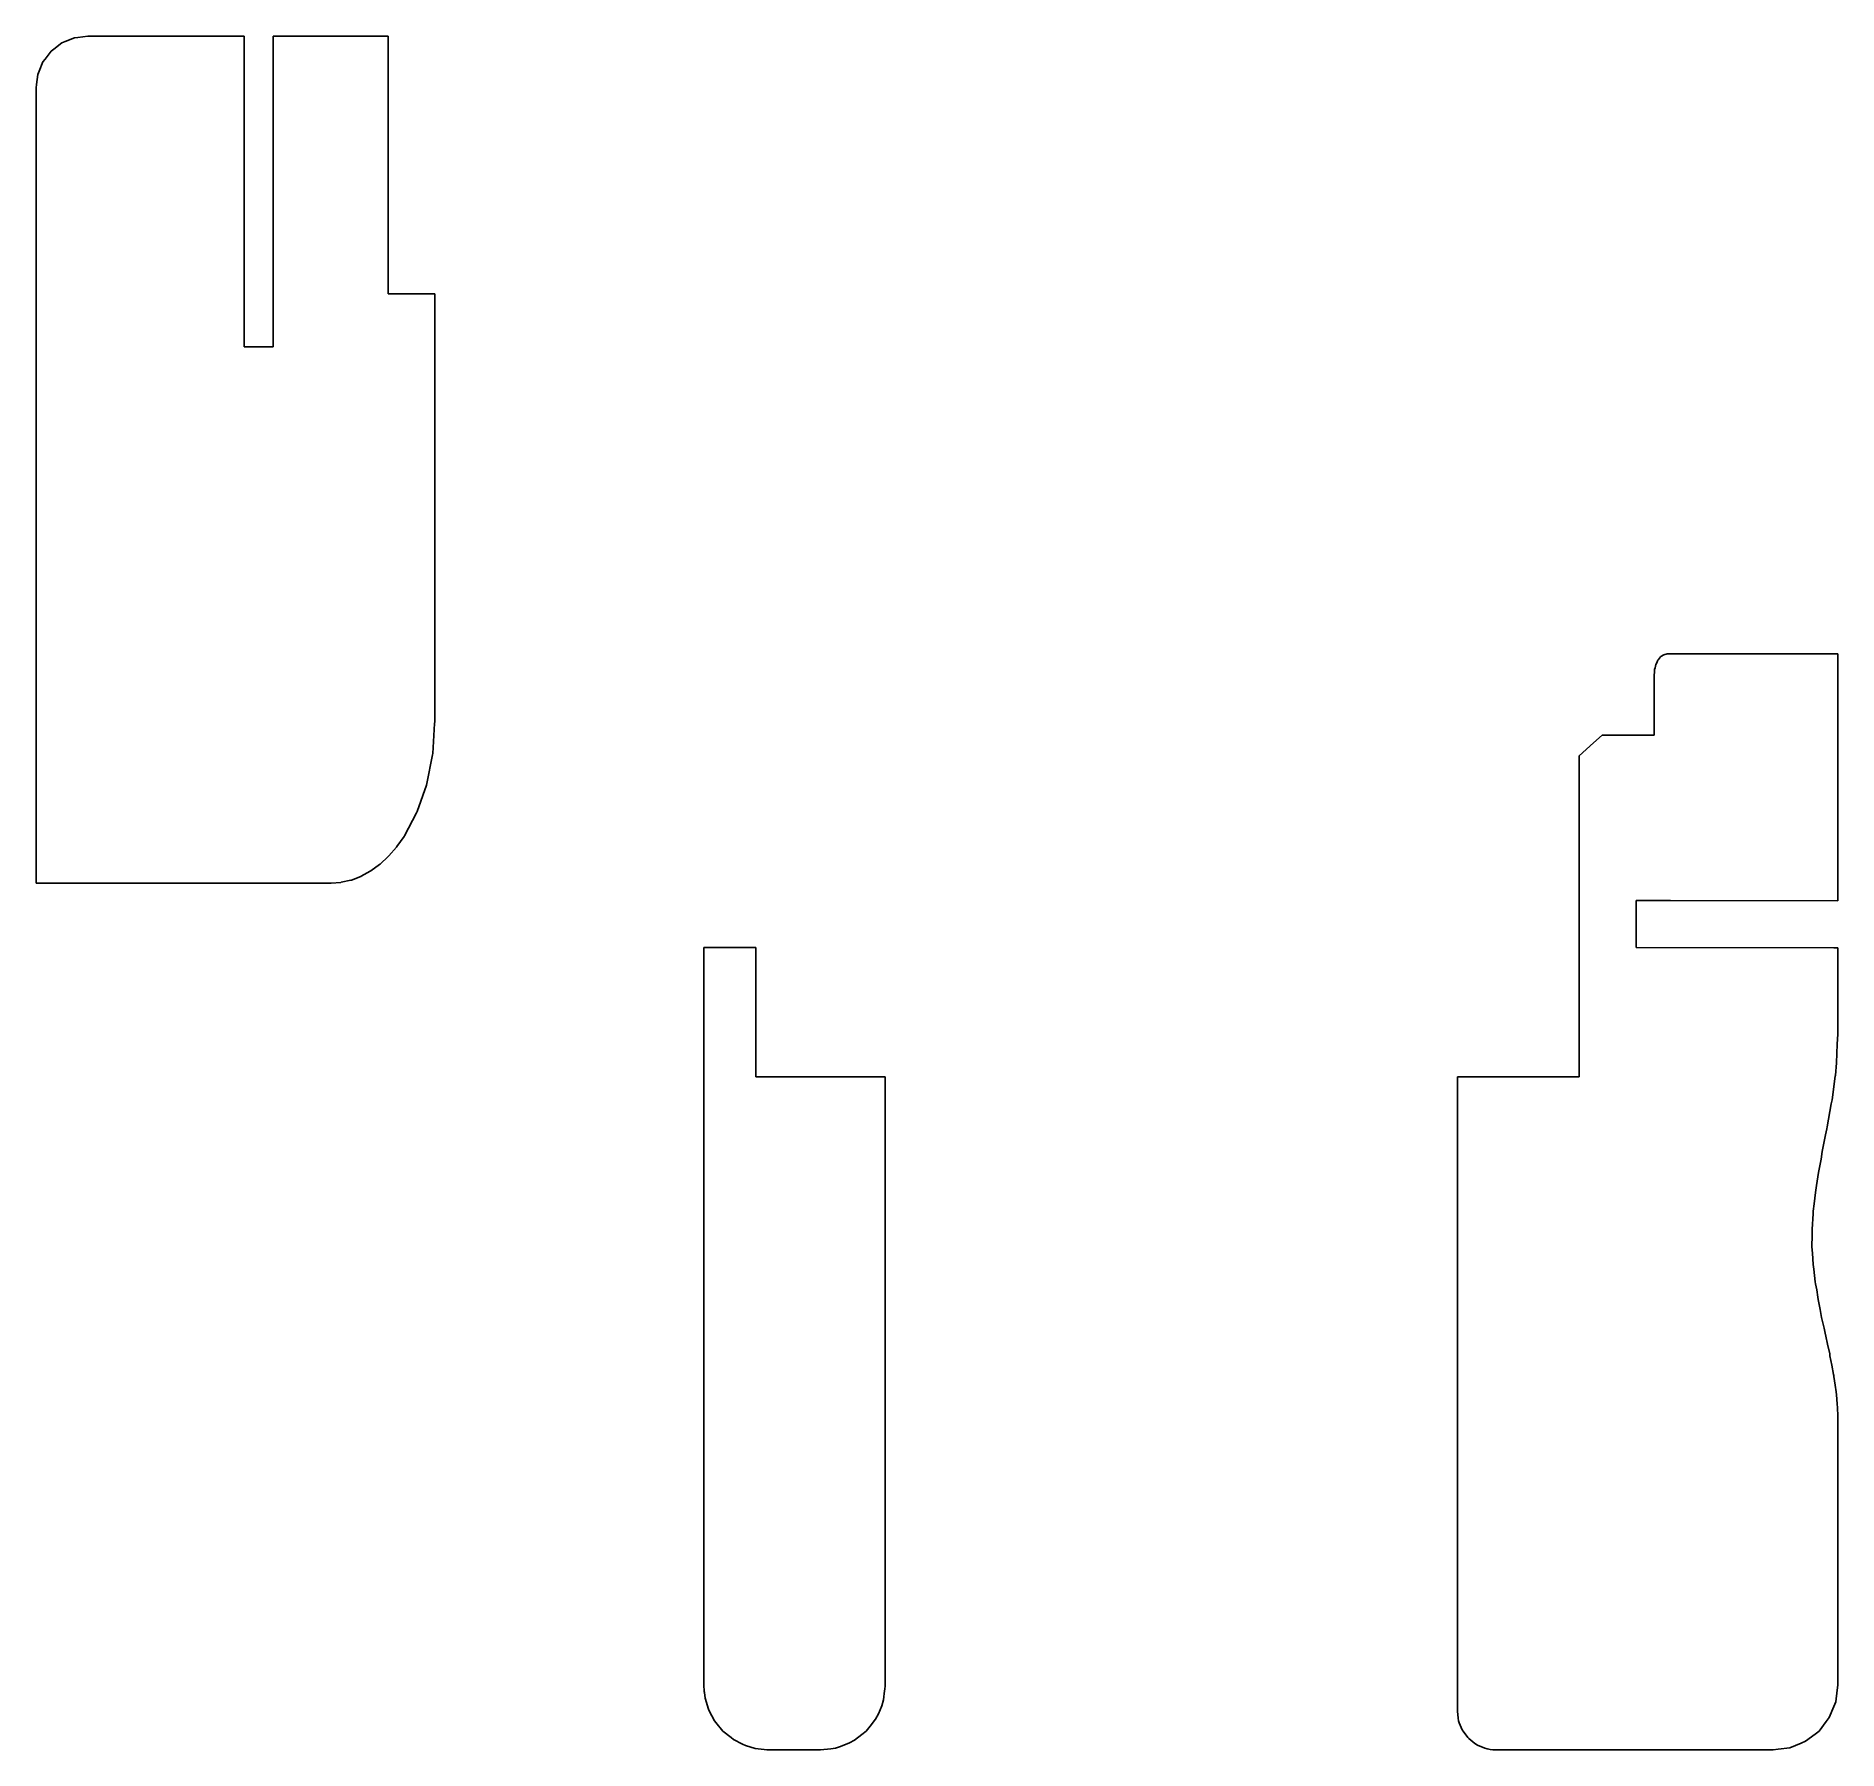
# Model space of a CAD drawing. Header units: metres. Extents: x 2.4 to 72, y -16 to 50.2.
import ezdxf

# ---------------------------------------------------------------- set-up
doc = ezdxf.new("R2010")
doc.units = ezdxf.units.M

msp = doc.modelspace()

# ---------------------------------------------------------------- linework, layer by layer
for p, q in [((3.525, 49.984), (3.882, 50.132)), ((3.882, 50.132), (4.017, 50.15)), ((4.017, 50.15), (4.4, 50.2)), ((4.4, 50.2), (8.255, 50.2)), ((8.255, 50.2), (8.654, 50.2)), ((8.654, 50.2), (9.19, 50.2)), ((9.19, 50.2), (9.87, 50.2)), ((9.87, 50.2), (10.438, 50.2)), ((10.438, 50.2), (10.438, 47.249)), ((11.562, 49.151), (11.562, 50.2)), ((11.562, 50.2), (11.759, 50.2)), ((11.759, 50.2), (11.81, 50.2)), ((11.81, 50.2), (12.08, 50.2)), ((12.08, 50.2), (12.27, 50.2)), ((12.27, 50.2), (12.898, 50.2)), ((12.898, 50.2), (13.181, 50.2)), ((13.181, 50.2), (16, 50.2)), ((16, 50.2), (16, 48.89)), ((2.75, 49.307), (2.986, 49.614)), ((2.986, 49.614), (3.093, 49.697)), ((3.093, 49.697), (3.4, 49.932)), ((3.4, 49.932), (3.525, 49.984)), ((2.468, 48.718), (2.52, 48.843)), ((2.52, 48.843), (2.668, 49.2)), ((2.668, 49.2), (2.75, 49.307)), ((11.562, 46.2), (11.562, 49.151)), ((16, 48.89), (16, 45.2)), ((2.4, 48.2), (2.418, 48.334)), ((2.4, 47.422), (2.4, 48.2)), ((2.418, 48.334), (2.468, 48.718)), ((2.4, 44.094), (2.4, 47.422)), ((10.438, 47.249), (10.438, 46.2)), ((10.438, 46.2), (10.438, 43.249)), ((11.562, 45.151), (11.562, 46.2)), ((11.562, 42.2), (11.562, 45.151)), ((16, 45.2), (16, 44.171)), ((2.4, 43.564), (2.4, 44.094)), ((16, 44.171), (16, 43.927)), ((16, 43.927), (16, 42.834)), ((16, 43.927), (16, 43.927)), ((2.4, 43.482), (2.4, 43.564)), ((2.4, 43.399), (2.4, 43.482)), ((2.4, 42.894), (2.4, 43.399)), ((10.438, 43.249), (10.438, 42.2)), ((2.4, 42.809), (2.4, 42.894)), ((2.4, 41.415), (2.4, 42.809)), ((16, 42.834), (16, 42.638)), ((16, 42.638), (16, 41.419)), ((10.438, 42.2), (10.438, 39.249)), ((11.562, 41.151), (11.562, 42.2)), ((2.4, 40.942), (2.4, 41.415)), ((11.562, 38.2), (11.562, 41.151)), ((16, 41.419), (16, 41.315)), ((16, 41.315), (16, 40.249)), ((2.4, 40.55), (2.4, 40.942)), ((2.4, 40.254), (2.4, 40.55)), ((2.4, 36.623), (2.4, 40.254)), ((16, 40.249), (16.4, 40.249)), ((16.4, 40.249), (17.8, 40.249)), ((17.8, 40.249), (17.8, 40.055)), ((17.8, 40.055), (17.8, 39.491)), ((10.438, 39.249), (10.438, 38.2)), ((17.8, 39.491), (17.8, 30.188)), ((10.438, 38.2), (10.47, 38.2)), ((10.47, 38.2), (10.475, 38.2)), ((10.475, 38.2), (10.625, 38.2)), ((10.625, 38.2), (10.646, 38.2)), ((10.646, 38.2), (10.806, 38.2)), ((10.806, 38.2), (10.837, 38.2)), ((10.837, 38.2), (11, 38.2)), ((11, 38.2), (11.034, 38.2)), ((11.034, 38.2), (11.194, 38.2)), ((11.194, 38.2), (11.225, 38.2)), ((11.225, 38.2), (11.375, 38.2)), ((11.375, 38.2), (11.396, 38.2)), ((11.396, 38.2), (11.53, 38.2)), ((11.53, 38.2), (11.536, 38.2)), ((11.536, 38.2), (11.562, 38.2)), ((2.4, 36.328), (2.4, 36.623)), ((2.4, 36.117), (2.4, 36.328)), ((2.4, 33.254), (2.4, 36.117)), ((2.4, 28.644), (2.4, 33.254)), ((17.8, 30.188), (17.8, 28.224)), ((2.4, 24.822), (2.4, 28.644)), ((17.8, 28.224), (17.8, 27.341)), ((17.8, 27.341), (17.8, 26.869)), ((17.8, 26.869), (17.8, 26.591)), ((17.8, 26.591), (17.8, 26.418)), ((17.8, 26.418), (17.8, 26.212)), ((17.8, 26.212), (17.8, 23.705)), ((64.917, 25.735), (64.934, 25.801)), ((64.934, 25.801), (64.967, 25.93)), ((64.967, 25.93), (64.986, 25.969)), ((64.986, 25.969), (65.046, 26.097)), ((65.046, 26.097), (65.062, 26.116)), ((65.062, 26.116), (65.15, 26.225)), ((65.15, 26.225), (65.16, 26.232)), ((65.16, 26.232), (65.271, 26.305)), ((65.271, 26.305), (65.399, 26.335)), ((65.399, 26.335), (65.4, 26.335)), ((65.4, 26.335), (66.42, 26.336)), ((66.42, 26.336), (72, 26.332)), ((72, 26.332), (72, 26.192)), ((72, 26.192), (72, 23.855)), ((64.9, 25.527), (64.908, 25.62)), ((64.9, 24.849), (64.9, 25.527)), ((64.908, 25.62), (64.917, 25.735)), ((2.4, 17.482), (2.4, 24.822)), ((64.9, 23.2), (64.9, 24.849)), ((17.8, 23.705), (17.796, 23.643)), ((72, 23.855), (72, 19.664)), ((17.796, 23.643), (17.723, 22.491)), ((62.552, 22.897), (62.888, 23.2)), ((62.888, 23.2), (63.652, 23.2)), ((63.652, 23.2), (64.293, 23.2)), ((64.293, 23.2), (64.9, 23.2)), ((17.711, 22.431), (17.496, 21.324)), ((17.723, 22.491), (17.711, 22.431)), ((62, 22.4), (62.552, 22.897)), ((62, 18.454), (62, 22.4)), ((17.477, 21.268), (17.126, 20.248)), ((17.496, 21.324), (17.477, 21.268)), ((17.1, 20.199), (16.628, 19.305)), ((17.126, 20.248), (17.1, 20.199)), ((72, 19.664), (72, 17.83)), ((16.321, 18.876), (16.022, 18.531)), ((16.338, 18.895), (16.321, 18.876)), ((16.613, 19.284), (16.338, 18.895)), ((16.628, 19.305), (16.613, 19.284)), ((15.667, 18.203), (15.331, 17.956)), ((15.686, 18.217), (15.667, 18.203)), ((16.005, 18.515), (15.686, 18.217)), ((16.022, 18.531), (16.005, 18.515)), ((62, 18.138), (62, 18.454)), ((62, 17.905), (62, 18.138)), ((13.214, 17.482), (2.4, 17.482)), ((13.8, 17.482), (13.214, 17.482)), ((14.172, 17.51), (13.8, 17.482)), ((14.192, 17.512), (14.172, 17.51)), ((14.56, 17.597), (14.192, 17.512)), ((14.58, 17.602), (14.56, 17.597)), ((14.942, 17.742), (14.58, 17.602)), ((14.961, 17.75), (14.942, 17.742)), ((15.312, 17.945), (14.961, 17.75)), ((15.331, 17.956), (15.312, 17.945)), ((62, 14.071), (62, 17.905)), ((72, 17.83), (72, 16.98)), ((65.532, 16.807), (64.2, 16.805)), ((64.2, 16.805), (64.2, 16.36)), ((72, 16.803), (65.532, 16.807)), ((72, 16.98), (72, 16.803)), ((64.2, 16.36), (64.2, 16.313)), ((64.2, 16.313), (64.2, 15.888)), ((64.2, 15.888), (64.2, 15.459)), ((64.2, 15.459), (64.2, 15.414)), ((64.2, 15.414), (64.2, 15)), ((28.2, 14.64), (28.2, 15)), ((28.2, 15), (28.251, 15)), ((28.2, 12.145), (28.2, 14.64)), ((28.251, 15), (30.2, 15)), ((30.2, 15), (30.2, 14.94)), ((30.2, 14.94), (30.2, 12.651)), ((64.2, 15), (71.839, 14.977)), ((71.839, 14.977), (72, 14.977)), ((72, 14.977), (72, 13.61)), ((62, 13.838), (62, 14.071)), ((62, 13.535), (62, 13.838)), ((62, 13.207), (62, 13.535)), ((72, 13.61), (72, 11.664)), ((30.2, 12.651), (30.2, 12.643)), ((30.2, 12.643), (30.2, 12.393)), ((62, 12.895), (62, 13.207)), ((62, 12.628), (62, 12.895)), ((62, 10), (62, 12.628)), ((28.2, 11.887), (28.2, 12.145)), ((28.2, 10.113), (28.2, 11.887)), ((30.2, 12.393), (30.2, 12.386)), ((30.2, 12.386), (30.2, 12.136)), ((30.2, 12.136), (30.2, 12.128)), ((30.2, 12.128), (30.2, 11.896)), ((30.2, 11.896), (30.2, 11.889)), ((30.2, 11.889), (30.2, 11.69)), ((30.2, 11.69), (30.2, 11.684)), ((30.2, 11.684), (30.2, 11.533)), ((30.2, 11.533), (30.2, 11.462)), ((30.2, 11.462), (30.2, 10)), ((71.975, 11.256), (71.946, 10.54)), ((71.999, 11.645), (71.975, 11.256)), ((72, 11.664), (71.999, 11.645)), ((72, 11.664), (72, 11.664)), ((71.946, 10.54), (71.9, 10.045)), ((28.2, 8.77), (28.2, 10.113)), ((30.2, 10), (30.933, 10)), ((30.933, 10), (35.2, 10)), ((35.2, 10), (35.2, 9.415)), ((57.3, 8.993), (57.3, 10)), ((57.3, 10), (60.483, 10)), ((60.483, 10), (62, 10)), ((71.898, 10.03), (71.77, 9.107)), ((71.9, 10.045), (71.898, 10.03)), ((35.2, 9.415), (35.2, 5.973)), ((71.77, 9.107), (71.739, 8.953)), ((28.2, 8.183), (28.2, 8.77)), ((57.3, 8.315), (57.3, 8.993)), ((71.739, 8.953), (71.584, 8.066)), ((28.2, 7.375), (28.2, 8.183)), ((57.3, 7.44), (57.3, 8.315)), ((71.521, 7.757), (71.394, 7.111)), ((71.566, 7.989), (71.521, 7.757)), ((71.584, 8.066), (71.566, 7.989)), ((28.2, 6.365), (28.2, 7.375)), ((57.3, 6.402), (57.3, 7.44)), ((71.394, 7.111), (71.348, 6.822)), ((28.2, 5.318), (28.2, 6.365)), ((57.3, 5.3), (57.3, 6.402)), ((71.242, 6.298), (71.166, 5.796)), ((71.348, 6.822), (71.242, 6.298)), ((35.2, 5.973), (35.2, 4.911)), ((71.166, 5.796), (71.126, 5.535)), ((28.2, 4.566), (28.2, 5.318)), ((35.2, 4.911), (35.2, 3.649)), ((57.3, 4.278), (57.3, 5.3)), ((71.081, 5.089), (71.045, 4.81)), ((71.126, 5.535), (71.081, 5.089)), ((28.2, -9.014), (28.2, 4.566)), ((57.3, 3.488), (57.3, 4.278)), ((71.038, 4.704), (70.999, 4.111)), ((71.045, 4.81), (71.038, 4.704)), ((35.2, 3.649), (35.2, 2.271)), ((57.3, -2.097), (57.3, 3.488)), ((70.999, 3.881), (70.997, 3.429)), ((70.999, 4.111), (70.999, 3.881)), ((70.997, 3.429), (71.013, 3.184)), ((71.013, 3.184), (71.038, 2.756)), ((35.2, 2.271), (35.2, 0.931)), ((71.038, 2.756), (71.062, 2.569)), ((71.062, 2.569), (71.12, 2.083)), ((71.12, 2.083), (71.134, 2.008)), ((71.134, 2.008), (71.178, 1.768)), ((71.178, 1.768), (71.22, 1.492)), ((71.22, 1.492), (71.233, 1.402)), ((71.233, 1.402), (71.311, 1.011)), ((35.2, 0.931), (35.2, -0.17)), ((71.311, 1.011), (71.369, 0.706)), ((71.369, 0.706), (71.408, 0.547)), ((71.408, 0.547), (71.47, 0.286)), ((71.47, 0.286), (71.505, 0.104)), ((71.505, 0.104), (71.527, -0.015)), ((35.2, -0.17), (35.2, -5.361)), ((71.527, -0.015), (71.596, -0.32)), ((71.596, -0.32), (71.681, -0.705)), ((71.681, -0.705), (71.687, -0.741)), ((71.687, -0.741), (71.692, -0.772)), ((71.692, -0.772), (71.762, -1.135)), ((71.762, -1.135), (71.83, -1.497)), ((71.83, -1.497), (71.835, -1.535)), ((71.835, -1.535), (71.841, -1.577)), ((71.841, -1.577), (71.89, -1.909)), ((71.89, -1.909), (71.928, -2.171)), ((57.3, -3.588), (57.3, -2.097)), ((71.928, -2.171), (71.938, -2.284)), ((71.938, -2.284), (71.952, -2.445)), ((71.952, -2.445), (71.971, -2.645)), ((71.971, -2.645), (71.983, -2.772)), ((71.983, -2.772), (71.993, -3.102)), ((71.993, -3.102), (72, -3.3)), ((72, -3.3), (72, -5.452)), ((72, -3.3), (72, -3.3)), ((57.3, -5.157), (57.3, -3.588)), ((35.2, -5.361), (35.2, -6.45)), ((57.3, -6.621), (57.3, -5.157)), ((72, -5.452), (72, -6.798)), ((35.2, -6.45), (35.2, -7.692)), ((57.3, -7.877), (57.3, -6.621)), ((72, -6.798), (72, -8.257)), ((35.2, -7.692), (35.2, -8.914)), ((57.3, -8.895), (57.3, -7.877)), ((72, -8.257), (72, -9.308)), ((28.2, -9.743), (28.2, -9.014)), ((35.2, -8.914), (35.2, -9.99)), ((57.3, -9.684), (57.3, -8.895)), ((28.2, -10.649), (28.2, -9.743)), ((57.3, -10.275), (57.3, -9.684)), ((72, -9.308), (72, -9.916)), ((35.2, -9.99), (35.2, -10.865)), ((57.3, -10.705), (57.3, -10.275)), ((72, -9.916), (72, -10.446)), ((28.2, -11.472), (28.2, -10.649)), ((35.2, -10.865), (35.2, -11.533)), ((57.3, -10.923), (57.3, -10.705)), ((57.3, -11.233), (57.3, -10.923)), ((72, -10.446), (72, -10.852)), ((72, -10.852), (72, -11.153)), ((28.2, -12.102), (28.2, -11.472)), ((35.2, -11.533), (35.2, -12.016)), ((35.2, -11.533), (35.2, -11.533)), ((57.3, -11.433), (57.3, -11.233)), ((57.3, -14.177), (57.3, -11.433)), ((72, -11.153), (72, -11.473)), ((72, -11.473), (72, -11.531)), ((72, -11.531), (72, -13.5)), ((28.2, -12.545), (28.2, -12.102)), ((35.2, -12.016), (35.2, -12.348)), ((35.2, -12.348), (35.2, -12.56)), ((28.2, -12.841), (28.2, -12.545)), ((28.2, -13.034), (28.2, -12.841)), ((28.2, -13.156), (28.2, -13.034)), ((28.2, -13.231), (28.2, -13.156)), ((35.2, -12.56), (35.2, -12.679)), ((35.2, -12.679), (35.2, -13.5)), ((28.2, -13.272), (28.2, -13.231)), ((28.2, -13.5), (28.2, -13.272)), ((28.212, -13.735), (28.2, -13.5)), ((28.212, -13.745), (28.212, -13.735)), ((28.218, -13.778), (28.212, -13.745)), ((28.251, -14.001), (28.218, -13.778)), ((35.158, -13.817), (35.152, -13.942)), ((35.182, -13.636), (35.158, -13.817)), ((35.198, -13.536), (35.182, -13.636)), ((35.2, -13.5), (35.198, -13.536)), ((71.975, -13.69), (71.915, -14.147)), ((72, -13.5), (71.975, -13.69)), ((28.38, -14.426), (28.251, -14.001)), ((28.405, -14.486), (28.38, -14.426)), ((28.611, -14.872), (28.405, -14.486)), ((34.937, -14.604), (34.823, -14.817)), ((35.063, -14.301), (34.937, -14.604)), ((35.134, -14.066), (35.063, -14.301)), ((35.152, -13.942), (35.134, -14.066)), ((57.3, -14.225), (57.3, -14.177)), ((57.3, -14.5), (57.3, -14.225)), ((57.33, -14.772), (57.3, -14.5)), ((71.842, -14.324), (71.665, -14.75)), ((71.915, -14.147), (71.842, -14.324)), ((28.659, -14.935), (28.611, -14.872)), ((28.932, -15.268), (28.659, -14.935)), ((29.244, -15.523), (28.932, -15.268)), ((34.468, -15.268), (34.3, -15.406)), ((34.618, -15.085), (34.468, -15.268)), ((34.823, -14.817), (34.618, -15.085)), ((57.347, -14.871), (57.33, -14.772)), ((57.372, -14.947), (57.347, -14.871)), ((57.484, -15.217), (57.372, -14.947)), ((57.52, -15.279), (57.484, -15.217)), ((57.701, -15.515), (57.52, -15.279)), ((71.268, -15.268), (71.116, -15.384)), ((71.549, -14.902), (71.268, -15.268)), ((71.665, -14.75), (71.549, -14.902)), ((29.336, -15.594), (29.244, -15.523)), ((29.682, -15.779), (29.336, -15.594)), ((29.808, -15.832), (29.682, -15.779)), ((30.174, -15.943), (29.808, -15.832)), ((30.524, -15.977), (30.174, -15.943)), ((30.632, -15.993), (30.524, -15.977)), ((30.7, -16), (30.632, -15.993)), ((32.244, -16), (30.7, -16)), ((32.7, -16), (32.244, -16)), ((33.094, -15.961), (32.7, -16)), ((33.283, -15.93), (33.094, -15.961)), ((33.478, -15.87), (33.283, -15.93)), ((33.826, -15.726), (33.478, -15.87)), ((34.012, -15.627), (33.826, -15.726)), ((34.3, -15.406), (34.012, -15.627)), ((57.741, -15.563), (57.701, -15.515)), ((57.98, -15.746), (57.741, -15.563)), ((58.073, -15.811), (57.98, -15.746)), ((58.358, -15.929), (58.073, -15.811)), ((58.451, -15.957), (58.358, -15.929)), ((58.464, -15.958), (58.451, -15.957)), ((58.571, -15.977), (58.464, -15.958)), ((58.665, -15.994), (58.571, -15.977)), ((58.677, -15.995), (58.665, -15.994)), ((58.689, -15.996), (58.677, -15.995)), ((58.738, -15.999), (58.689, -15.996)), ((58.751, -15.999), (58.738, -15.999)), ((58.8, -16), (58.751, -15.999)), ((68.048, -16), (58.8, -16)), ((69.5, -16), (68.048, -16)), ((69.69, -15.975), (69.5, -16)), ((70.147, -15.915), (69.69, -15.975)), ((70.573, -15.738), (70.147, -15.915)), ((70.75, -15.665), (70.573, -15.738)), ((71.116, -15.384), (70.75, -15.665))]:
    msp.add_line(p, q)

doc.saveas('drawing.dxf')
